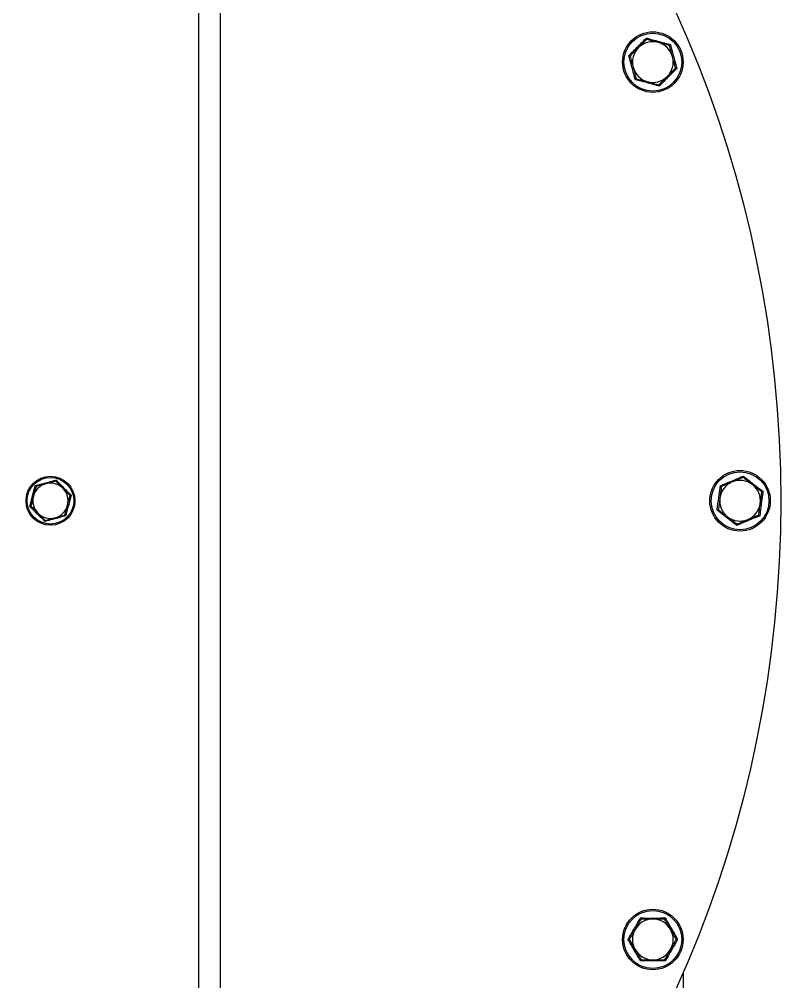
# Model space of a CAD drawing. Header units: millimetres. Extents: x 2 to 418, y 2 to 295.
# Drawn here: x 62.37 to 77.96, y 47.68 to 67.37 of the extents above; entities that cross this region are included whole.
import ezdxf

# ---------------------------------------------------------------- set-up
doc = ezdxf.new("R2010")
doc.units = ezdxf.units.MM

msp = doc.modelspace()

# ---------------------------------------------------------------- linework, layer by layer
at = {"color": 7, "linetype": 'Continuous', "lineweight": 25}
for p, q in [((66.0386, 74.6074), (66.0386, 40.4408)), ((66.4831, 74.6074), (66.4831, 40.4408)), ((63.1188, 57.9212), (62.9174, 57.8673)), ((62.716, 57.8133), (62.662, 57.6119)), ((63.3057, 57.2236), (63.3597, 57.425)), ((62.9029, 57.1157), (63.1043, 57.1697)), ((75.9553, 47.869), (75.9553, 29.7407))]:
    msp.add_line(p, q, dxfattribs=at)
for centre, radius in [((53.6775, 57.5184), 24.2778), ((75.3374, 66.4902), 0.6194), ((75.3374, 66.4902), 0.592), ((77.122, 57.5184), 0.6194), ((77.122, 57.5184), 0.592), ((63.0108, 57.5185), 0.5), ((63.0108, 57.5185), 0.4781), ((75.3373, 48.5466), 0.6194), ((75.3373, 48.5466), 0.592)]:
    msp.add_circle(centre, radius, dxfattribs=at)
for centre, radius, start, end in [((75.3374, 66.4902), 0.4167, 135, 195), ((75.3374, 66.4902), 0.4167, 75, 135), ((75.3374, 66.4902), 0.4167, 15, 75), ((75.3374, 66.4902), 0.4167, 315, 15), ((75.3374, 66.4902), 0.4167, 195, 255), ((75.3374, 66.4902), 0.4167, 255, 315), ((63.0108, 57.5185), 0.3611, 45, 105), ((77.122, 57.5184), 0.4167, 112.5, 172.5), ((77.122, 57.5184), 0.4167, 52.5, 112.5), ((63.0108, 57.5185), 0.3611, 105, 165), ((63.0108, 57.5185), 0.3611, 345, 45), ((77.122, 57.5184), 0.4167, 352.5, 52.5), ((63.0108, 57.5185), 0.3611, 165, 225), ((77.122, 57.5184), 0.4167, 172.5, 232.5), ((63.0108, 57.5185), 0.3611, 285, 345), ((77.122, 57.5184), 0.4167, 292.5, 352.5), ((63.0108, 57.5185), 0.3611, 225, 285), ((77.122, 57.5184), 0.4167, 232.5, 292.5), ((75.3373, 48.5466), 0.4167, 90, 150), ((75.3373, 48.5466), 0.4167, 30, 90), ((75.3373, 48.5466), 0.4167, 150, 210), ((75.3373, 48.5466), 0.4167, 330, 30), ((75.3373, 48.5466), 0.4167, 210, 270), ((75.3373, 48.5466), 0.4167, 270, 330)]:
    msp.add_arc(centre, radius, start, end, dxfattribs=at)
for points, knots in [([(74.8465, 66.6217), (74.8621, 66.6371), (74.9405, 66.714), (75.0626, 66.8351), (75.1652, 66.9396), (75.2058, 66.9811)], [0, 0, 0, 0, 0.1305234, 0.6552334, 1, 1, 1, 1]), ([(75.2128, 66.9549), (75.1706, 66.9127), (75.1145, 66.8566), (75.0569, 66.799), (75.0427, 66.7848)], [0, 0, 0, 0, 0.7536937, 1, 1, 1, 1]), ([(75.2058, 66.9811), (75.2269, 66.9752), (75.3328, 66.9458), (75.4987, 66.9006), (75.6405, 66.864), (75.6967, 66.8496)], [0, 0, 0, 0, 0.1305234, 0.6552334, 1, 1, 1, 1]), ([(75.2058, 66.9811), (75.2059, 66.981), (75.2069, 66.9772), (75.2088, 66.9701), (75.211, 66.9618), (75.2125, 66.9561), (75.2127, 66.9553), (75.2128, 66.9549)], [0, 0, 0, 0, 0.0061266, 0.2677695, 0.5287437, 0.7638875, 1, 1, 1, 1]), ([(75.4452, 66.8927), (75.4397, 66.8941), (75.3612, 66.9152), (75.2843, 66.9358), (75.2128, 66.9549)], [0, 0, 0, 0, 0.0702211, 1, 1, 1, 1]), ([(75.0427, 66.7848), (74.9984, 66.7404), (74.9408, 66.6828), (74.8854, 66.6274), (74.8726, 66.6147)], [0, 0, 0, 0, 0.7706379, 1, 1, 1, 1]), ([(75.6776, 66.8304), (75.6398, 66.8405), (75.5637, 66.8609), (75.4849, 66.882), (75.4452, 66.8927)], [0, 0, 0, 0, 0.495458, 1, 1, 1, 1]), ([(75.6776, 66.8304), (75.6779, 66.8307), (75.6784, 66.8313), (75.6826, 66.8354), (75.6887, 66.8415), (75.6939, 66.8467), (75.6967, 66.8495), (75.6967, 66.8496)], [0, 0, 0, 0, 0.2361125, 0.4712563, 0.7322305, 0.9938734, 1, 1, 1, 1]), ([(75.7398, 66.598), (75.7384, 66.6035), (75.7173, 66.682), (75.6967, 66.7589), (75.6776, 66.8304)], [0, 0, 0, 0, 0.0702211, 1, 1, 1, 1]), ([(75.6967, 66.8496), (75.7022, 66.8284), (75.7296, 66.722), (75.7735, 66.5556), (75.8127, 66.4146), (75.8283, 66.3587)], [0, 0, 0, 0, 0.1305234, 0.6552334, 1, 1, 1, 1]), ([(74.978, 66.1308), (74.9725, 66.152), (74.9451, 66.2584), (74.9013, 66.4247), (74.862, 66.5658), (74.8465, 66.6217)], [0, 0, 0, 0, 0.1305234, 0.6552334, 1, 1, 1, 1]), ([(74.8465, 66.6217), (74.8466, 66.6217), (74.8503, 66.6207), (74.8575, 66.6188), (74.8658, 66.6166), (74.8715, 66.615), (74.8723, 66.6148), (74.8726, 66.6147)], [0, 0, 0, 0, 0.0061266, 0.2677695, 0.5287437, 0.7638875, 1, 1, 1, 1]), ([(74.8726, 66.6147), (74.8828, 66.577), (74.9032, 66.5008), (74.9243, 66.4221), (74.9349, 66.3824)], [0, 0, 0, 0, 0.495458, 1, 1, 1, 1]), ([(75.8021, 66.3657), (75.792, 66.4034), (75.7716, 66.4796), (75.7505, 66.5583), (75.7398, 66.598)], [0, 0, 0, 0, 0.495458, 1, 1, 1, 1]), ([(74.9349, 66.3824), (74.9364, 66.3768), (74.9574, 66.2984), (74.978, 66.2215), (74.9972, 66.15)], [0, 0, 0, 0, 0.0702211, 1, 1, 1, 1]), ([(75.8283, 66.3587), (75.8126, 66.3433), (75.7342, 66.2664), (75.6121, 66.1452), (75.5096, 66.0407), (75.4689, 65.9993)], [0, 0, 0, 0, 0.1305234, 0.6552334, 1, 1, 1, 1]), ([(75.632, 66.1956), (75.6462, 66.2097), (75.7037, 66.2673), (75.7598, 66.3234), (75.8021, 66.3657)], [0, 0, 0, 0, 0.2463063, 1, 1, 1, 1]), ([(75.8021, 66.3657), (75.8025, 66.3656), (75.8033, 66.3654), (75.809, 66.3638), (75.8173, 66.3616), (75.8244, 66.3597), (75.8282, 66.3587), (75.8283, 66.3587)], [0, 0, 0, 0, 0.23611253, 0.4712563, 0.73223051, 0.99387337, 1, 1, 1, 1]), ([(74.978, 66.1308), (74.9781, 66.1309), (74.9808, 66.1337), (74.9861, 66.1389), (74.9921, 66.1449), (74.9963, 66.1491), (74.9969, 66.1497), (74.9972, 66.15)], [0, 0, 0, 0, 0.0061266, 0.2677695, 0.5287437, 0.7638875, 1, 1, 1, 1]), ([(74.9972, 66.15), (75.0349, 66.1399), (75.1111, 66.1195), (75.1898, 66.0984), (75.2295, 66.0877)], [0, 0, 0, 0, 0.49545796, 1, 1, 1, 1]), ([(75.4619, 66.0255), (75.4746, 66.0382), (75.53, 66.0936), (75.5876, 66.1512), (75.632, 66.1956)], [0, 0, 0, 0, 0.2293621, 1, 1, 1, 1]), ([(75.4689, 65.9993), (75.4478, 66.0052), (75.342, 66.0346), (75.176, 66.0798), (75.0342, 66.1163), (74.978, 66.1308)], [0, 0, 0, 0, 0.1305234, 0.6552334, 1, 1, 1, 1]), ([(75.2295, 66.0877), (75.235, 66.0862), (75.3135, 66.0652), (75.3904, 66.0446), (75.4619, 66.0255)], [0, 0, 0, 0, 0.07022107, 1, 1, 1, 1]), ([(75.4619, 66.0255), (75.462, 66.0251), (75.4622, 66.0243), (75.4637, 66.0186), (75.466, 66.0103), (75.4679, 66.0032), (75.4689, 65.9994), (75.4689, 65.9993)], [0, 0, 0, 0, 0.2361125, 0.4712563, 0.7322305, 0.9938734, 1, 1, 1, 1]), ([(62.7, 57.8293), (62.7177, 57.8338), (62.8063, 57.8567), (62.95, 57.8945), (63.0728, 57.9286), (63.1246, 57.943)], [0, 0, 0, 0, 0.1257521, 0.6310579, 1, 1, 1, 1]), ([(63.1246, 57.943), (63.1246, 57.943), (63.1237, 57.9398), (63.1222, 57.9339), (63.1203, 57.927), (63.119, 57.9222), (63.1189, 57.9216), (63.1188, 57.9212)], [0, 0, 0, 0, 0.0067129, 0.2676791, 0.5286892, 0.7638601, 1, 1, 1, 1]), ([(63.2662, 57.7738), (63.2274, 57.8126), (63.1775, 57.8625), (63.1295, 57.9105), (63.1188, 57.9212)], [0, 0, 0, 0, 0.7762867, 1, 1, 1, 1]), ([(63.1246, 57.943), (63.1374, 57.93), (63.2015, 57.8647), (63.3061, 57.7592), (63.3971, 57.6699), (63.4354, 57.6322)], [0, 0, 0, 0, 0.1257521, 0.6310579, 1, 1, 1, 1]), ([(76.7188, 57.8278), (76.7391, 57.836), (76.841, 57.877), (77.0001, 57.9422), (77.1349, 57.9995), (77.1883, 58.0223)], [0, 0, 0, 0, 0.1305234, 0.6552334, 1, 1, 1, 1]), ([(76.9625, 57.9033), (76.9045, 57.8793), (76.8293, 57.8481), (76.7569, 57.8182), (76.7403, 57.8113)], [0, 0, 0, 0, 0.7706379, 1, 1, 1, 1]), ([(77.1848, 57.9954), (77.1295, 57.9725), (77.0562, 57.9422), (76.981, 57.911), (76.9625, 57.9033)], [0, 0, 0, 0, 0.7536937, 1, 1, 1, 1]), ([(77.1883, 58.0223), (77.1883, 58.0222), (77.1878, 58.0183), (77.1868, 58.011), (77.1857, 58.0025), (77.1849, 57.9966), (77.1848, 57.9958), (77.1848, 57.9954)], [0, 0, 0, 0, 0.00612663, 0.26776949, 0.5287437, 0.76388747, 1, 1, 1, 1]), ([(77.3756, 57.849), (77.3711, 57.8524), (77.3066, 57.9019), (77.2435, 57.9503), (77.1848, 57.9954)], [0, 0, 0, 0, 0.0702211, 1, 1, 1, 1]), ([(77.1883, 58.0223), (77.2055, 58.0088), (77.2921, 57.941), (77.4281, 57.8358), (77.5451, 57.7478), (77.5915, 57.7129)], [0, 0, 0, 0, 0.1305234, 0.6552334, 1, 1, 1, 1]), ([(62.5863, 57.4047), (62.5912, 57.4223), (62.6157, 57.5105), (62.6547, 57.6538), (62.6866, 57.7772), (62.7, 57.8293)], [0, 0, 0, 0, 0.1257521, 0.6310579, 1, 1, 1, 1]), ([(62.7, 57.8293), (62.7001, 57.8292), (62.7024, 57.8269), (62.7067, 57.8226), (62.7118, 57.8175), (62.7153, 57.814), (62.7158, 57.8135), (62.716, 57.8133)], [0, 0, 0, 0, 0.0067129, 0.2676791, 0.5286892, 0.7638601, 1, 1, 1, 1]), ([(62.9174, 57.8673), (62.9126, 57.866), (62.8446, 57.8478), (62.778, 57.8299), (62.716, 57.8133)], [0, 0, 0, 0, 0.07021477, 1, 1, 1, 1]), ([(63.4136, 57.6264), (63.3768, 57.6632), (63.3281, 57.7119), (63.2783, 57.7617), (63.2662, 57.7738)], [0, 0, 0, 0, 0.7581486, 1, 1, 1, 1]), ([(76.6524, 57.3239), (76.6555, 57.3456), (76.6709, 57.4544), (76.694, 57.6248), (76.7117, 57.7701), (76.7188, 57.8278)], [0, 0, 0, 0, 0.1305234, 0.6552334, 1, 1, 1, 1]), ([(76.7403, 57.8113), (76.7352, 57.7725), (76.7249, 57.6944), (76.7142, 57.6135), (76.7089, 57.5728)], [0, 0, 0, 0, 0.495458, 1, 1, 1, 1]), ([(76.7188, 57.8278), (76.7188, 57.8277), (76.7219, 57.8253), (76.7278, 57.8208), (76.7346, 57.8156), (76.7393, 57.812), (76.7399, 57.8115), (76.7403, 57.8113)], [0, 0, 0, 0, 0.0061266, 0.2677695, 0.5287437, 0.7638875, 1, 1, 1, 1]), ([(77.5665, 57.7025), (77.5355, 57.7263), (77.4729, 57.7743), (77.4082, 57.8239), (77.3756, 57.849)], [0, 0, 0, 0, 0.495458, 1, 1, 1, 1]), ([(77.5915, 57.7129), (77.5884, 57.6912), (77.573, 57.5824), (77.5499, 57.412), (77.5322, 57.2666), (77.5252, 57.209)], [0, 0, 0, 0, 0.1305234, 0.6552334, 1, 1, 1, 1]), ([(77.5351, 57.464), (77.5358, 57.4697), (77.5464, 57.5502), (77.5568, 57.6291), (77.5665, 57.7025)], [0, 0, 0, 0, 0.0702211, 1, 1, 1, 1]), ([(77.5665, 57.7025), (77.5668, 57.7027), (77.5676, 57.703), (77.5731, 57.7052), (77.581, 57.7085), (77.5878, 57.7113), (77.5914, 57.7128), (77.5915, 57.7129)], [0, 0, 0, 0, 0.23611253, 0.4712563, 0.73223051, 0.99387337, 1, 1, 1, 1]), ([(62.662, 57.6119), (62.6608, 57.6071), (62.6425, 57.5391), (62.6247, 57.4725), (62.6081, 57.4105)], [0, 0, 0, 0, 0.07021477, 1, 1, 1, 1]), ([(63.4354, 57.6322), (63.4305, 57.6147), (63.406, 57.5265), (63.367, 57.3831), (63.3351, 57.2597), (63.3217, 57.2077)], [0, 0, 0, 0, 0.1257521, 0.6310579, 1, 1, 1, 1]), ([(63.3597, 57.425), (63.3609, 57.4298), (63.3792, 57.4978), (63.397, 57.5644), (63.4136, 57.6264)], [0, 0, 0, 0, 0.0702148, 1, 1, 1, 1]), ([(63.4354, 57.6322), (63.4353, 57.6322), (63.4322, 57.6314), (63.4263, 57.6298), (63.4194, 57.6279), (63.4146, 57.6266), (63.4139, 57.6265), (63.4136, 57.6264)], [0, 0, 0, 0, 0.00671288, 0.26767911, 0.52868921, 0.76386005, 1, 1, 1, 1]), ([(76.7089, 57.5728), (76.7081, 57.5671), (76.6975, 57.4866), (76.6871, 57.4077), (76.6775, 57.3343)], [0, 0, 0, 0, 0.0702211, 1, 1, 1, 1]), ([(62.6081, 57.4105), (62.6078, 57.4105), (62.6071, 57.4103), (62.6023, 57.409), (62.5954, 57.4072), (62.5895, 57.4056), (62.5864, 57.4047), (62.5863, 57.4047)], [0, 0, 0, 0, 0.2361399, 0.4713108, 0.7323209, 0.9932871, 1, 1, 1, 1]), ([(62.8971, 57.0939), (62.8843, 57.1069), (62.8202, 57.1722), (62.7156, 57.2778), (62.6246, 57.367), (62.5863, 57.4047)], [0, 0, 0, 0, 0.1257521, 0.6310579, 1, 1, 1, 1]), ([(62.6081, 57.4105), (62.6188, 57.3998), (62.6668, 57.3518), (62.7168, 57.3019), (62.7555, 57.2631)], [0, 0, 0, 0, 0.2237133, 1, 1, 1, 1]), ([(76.6524, 57.3239), (76.6525, 57.3239), (76.6561, 57.3254), (76.6629, 57.3283), (76.6709, 57.3315), (76.6763, 57.3338), (76.6771, 57.3341), (76.6775, 57.3343)], [0, 0, 0, 0, 0.00612663, 0.26776949, 0.5287437, 0.76388747, 1, 1, 1, 1]), ([(77.0556, 57.0145), (77.0384, 57.028), (76.9519, 57.0957), (76.8158, 57.201), (76.6988, 57.289), (76.6524, 57.3239)], [0, 0, 0, 0, 0.1305234, 0.6552334, 1, 1, 1, 1]), ([(76.6775, 57.3343), (76.7085, 57.3105), (76.771, 57.2625), (76.8357, 57.2129), (76.8683, 57.1878)], [0, 0, 0, 0, 0.495458, 1, 1, 1, 1]), ([(77.5037, 57.2255), (77.5088, 57.2642), (77.5191, 57.3424), (77.5297, 57.4232), (77.5351, 57.464)], [0, 0, 0, 0, 0.495458, 1, 1, 1, 1]), ([(62.7555, 57.2631), (62.7676, 57.2511), (62.8175, 57.2012), (62.8661, 57.1526), (62.9029, 57.1157)], [0, 0, 0, 0, 0.2418514, 1, 1, 1, 1]), ([(63.3217, 57.2077), (63.304, 57.2031), (63.2154, 57.1802), (63.0717, 57.1424), (62.9489, 57.1083), (62.8971, 57.0939)], [0, 0, 0, 0, 0.1257521, 0.6310579, 1, 1, 1, 1]), ([(62.9029, 57.1157), (62.9028, 57.1154), (62.9027, 57.1147), (62.9014, 57.11), (62.8995, 57.1031), (62.8979, 57.0971), (62.8971, 57.094), (62.8971, 57.0939)], [0, 0, 0, 0, 0.2361399, 0.4713108, 0.7323209, 0.9932871, 1, 1, 1, 1]), ([(63.1043, 57.1697), (63.1091, 57.1709), (63.1771, 57.1892), (63.2437, 57.207), (63.3057, 57.2236)], [0, 0, 0, 0, 0.0702148, 1, 1, 1, 1]), ([(63.3057, 57.2236), (63.3059, 57.2234), (63.3064, 57.2229), (63.3099, 57.2194), (63.3149, 57.2144), (63.3193, 57.21), (63.3216, 57.2077), (63.3217, 57.2077)], [0, 0, 0, 0, 0.2361399, 0.4713108, 0.7323209, 0.9932871, 1, 1, 1, 1]), ([(76.8683, 57.1878), (76.8728, 57.1844), (76.9373, 57.1349), (77.0004, 57.0864), (77.0592, 57.0414)], [0, 0, 0, 0, 0.0702211, 1, 1, 1, 1]), ([(77.5252, 57.209), (77.5049, 57.2008), (77.4029, 57.1598), (77.2438, 57.0946), (77.109, 57.0372), (77.0556, 57.0145)], [0, 0, 0, 0, 0.1305234, 0.6552334, 1, 1, 1, 1]), ([(77.0592, 57.0414), (77.0758, 57.0483), (77.1482, 57.0782), (77.2234, 57.1094), (77.2814, 57.1334)], [0, 0, 0, 0, 0.2293621, 1, 1, 1, 1]), ([(77.2814, 57.1334), (77.2999, 57.1411), (77.3751, 57.1723), (77.4484, 57.2026), (77.5037, 57.2255)], [0, 0, 0, 0, 0.2463063, 1, 1, 1, 1]), ([(77.5037, 57.2255), (77.504, 57.2253), (77.5046, 57.2248), (77.5093, 57.2212), (77.5161, 57.2159), (77.522, 57.2114), (77.5251, 57.2091), (77.5252, 57.209)], [0, 0, 0, 0, 0.2361125, 0.4712563, 0.7322305, 0.9938734, 1, 1, 1, 1]), ([(77.0592, 57.0414), (77.0591, 57.041), (77.059, 57.0402), (77.0582, 57.0343), (77.0571, 57.0258), (77.0561, 57.0185), (77.0556, 57.0146), (77.0556, 57.0145)], [0, 0, 0, 0, 0.2361125, 0.4712563, 0.7322305, 0.9938734, 1, 1, 1, 1]), ([(74.8291, 48.5466), (74.8402, 48.5654), (74.8961, 48.6601), (74.9827, 48.8087), (75.0547, 48.9362), (75.0832, 48.9867)], [0, 0, 0, 0, 0.1305234, 0.6552334, 1, 1, 1, 1]), ([(75.0968, 48.9633), (75.0772, 48.9294), (75.0378, 48.8611), (74.9971, 48.7905), (74.9765, 48.7549)], [0, 0, 0, 0, 0.495458, 1, 1, 1, 1]), ([(75.0832, 48.9867), (75.0833, 48.9866), (75.0852, 48.9833), (75.0889, 48.9769), (75.0932, 48.9694), (75.0962, 48.9643), (75.0966, 48.9636), (75.0968, 48.9633)], [0, 0, 0, 0, 0.0061266, 0.2677695, 0.5287437, 0.7638875, 1, 1, 1, 1]), ([(75.0832, 48.9867), (75.1051, 48.9865), (75.215, 48.9855), (75.387, 48.9848), (75.5334, 48.9862), (75.5914, 48.9867)], [0, 0, 0, 0, 0.1305234, 0.6552334, 1, 1, 1, 1]), ([(75.3373, 48.9633), (75.2746, 48.9633), (75.1931, 48.9633), (75.1147, 48.9633), (75.0968, 48.9633)], [0, 0, 0, 0, 0.7706379, 1, 1, 1, 1]), ([(75.5779, 48.9633), (75.5181, 48.9633), (75.4388, 48.9633), (75.3574, 48.9633), (75.3373, 48.9633)], [0, 0, 0, 0, 0.7536937, 1, 1, 1, 1]), ([(75.5914, 48.9867), (75.5914, 48.9866), (75.5894, 48.9833), (75.5858, 48.9769), (75.5815, 48.9694), (75.5785, 48.9643), (75.5781, 48.9636), (75.5779, 48.9633)], [0, 0, 0, 0, 0.00612663, 0.26776949, 0.5287437, 0.76388747, 1, 1, 1, 1]), ([(75.6982, 48.7549), (75.6953, 48.7599), (75.6547, 48.8302), (75.6149, 48.8992), (75.5779, 48.9633)], [0, 0, 0, 0, 0.07022107, 1, 1, 1, 1]), ([(75.5914, 48.9867), (75.6022, 48.9677), (75.6562, 48.872), (75.7416, 48.7227), (75.816, 48.5966), (75.8456, 48.5466)], [0, 0, 0, 0, 0.1305234, 0.6552334, 1, 1, 1, 1]), ([(74.9765, 48.7549), (74.9736, 48.75), (74.933, 48.6796), (74.8932, 48.6107), (74.8562, 48.5466)], [0, 0, 0, 0, 0.0702211, 1, 1, 1, 1]), ([(75.8185, 48.5466), (75.7989, 48.5804), (75.7595, 48.6487), (75.7187, 48.7193), (75.6982, 48.7549)], [0, 0, 0, 0, 0.495458, 1, 1, 1, 1]), ([(74.8291, 48.5466), (74.8292, 48.5466), (74.8331, 48.5466), (74.8405, 48.5466), (74.8491, 48.5466), (74.855, 48.5466), (74.8558, 48.5466), (74.8562, 48.5466)], [0, 0, 0, 0, 0.0061266, 0.2677695, 0.5287437, 0.7638875, 1, 1, 1, 1]), ([(75.0832, 48.1065), (75.0725, 48.1255), (75.0184, 48.2212), (74.933, 48.3705), (74.8586, 48.4966), (74.8291, 48.5466)], [0, 0, 0, 0, 0.1305234, 0.6552334, 1, 1, 1, 1]), ([(74.8562, 48.5466), (74.8757, 48.5128), (74.9152, 48.4445), (74.9559, 48.3739), (74.9765, 48.3383)], [0, 0, 0, 0, 0.495458, 1, 1, 1, 1]), ([(75.8456, 48.5466), (75.8344, 48.5277), (75.7786, 48.4331), (75.692, 48.2845), (75.62, 48.157), (75.5914, 48.1065)], [0, 0, 0, 0, 0.1305234, 0.6552334, 1, 1, 1, 1]), ([(75.6982, 48.3383), (75.701, 48.3432), (75.7417, 48.4135), (75.7815, 48.4825), (75.8185, 48.5466)], [0, 0, 0, 0, 0.0702211, 1, 1, 1, 1]), ([(75.8185, 48.5466), (75.8189, 48.5466), (75.8197, 48.5466), (75.8256, 48.5466), (75.8342, 48.5466), (75.8416, 48.5466), (75.8455, 48.5466), (75.8456, 48.5466)], [0, 0, 0, 0, 0.2361125, 0.4712563, 0.7322305, 0.9938734, 1, 1, 1, 1]), ([(74.9765, 48.3383), (74.9793, 48.3333), (75.02, 48.263), (75.0598, 48.194), (75.0968, 48.1299)], [0, 0, 0, 0, 0.0702211, 1, 1, 1, 1]), ([(75.5779, 48.1299), (75.5974, 48.1638), (75.6369, 48.232), (75.6776, 48.3026), (75.6982, 48.3383)], [0, 0, 0, 0, 0.495458, 1, 1, 1, 1]), ([(75.0968, 48.1299), (75.0966, 48.1296), (75.0962, 48.1289), (75.0932, 48.1237), (75.0889, 48.1163), (75.0852, 48.1099), (75.0833, 48.1065), (75.0832, 48.1065)], [0, 0, 0, 0, 0.23611253, 0.4712563, 0.73223051, 0.99387337, 1, 1, 1, 1]), ([(75.5914, 48.1065), (75.5696, 48.1067), (75.4597, 48.1077), (75.2877, 48.1084), (75.1413, 48.107), (75.0832, 48.1065)], [0, 0, 0, 0, 0.13052335, 0.6552334, 1, 1, 1, 1]), ([(75.0968, 48.1299), (75.1147, 48.1299), (75.1931, 48.1299), (75.2746, 48.1299), (75.3373, 48.1299)], [0, 0, 0, 0, 0.2293621, 1, 1, 1, 1]), ([(75.3373, 48.1299), (75.3574, 48.1299), (75.4388, 48.1299), (75.5181, 48.1299), (75.5779, 48.1299)], [0, 0, 0, 0, 0.2463063, 1, 1, 1, 1]), ([(75.5779, 48.1299), (75.5781, 48.1296), (75.5785, 48.1289), (75.5815, 48.1237), (75.5858, 48.1163), (75.5894, 48.1099), (75.5914, 48.1065), (75.5914, 48.1065)], [0, 0, 0, 0, 0.23611253, 0.4712563, 0.73223051, 0.99387337, 1, 1, 1, 1])]:
    msp.add_open_spline(points, degree=3, knots=knots, dxfattribs=at)

doc.saveas('drawing.dxf')
